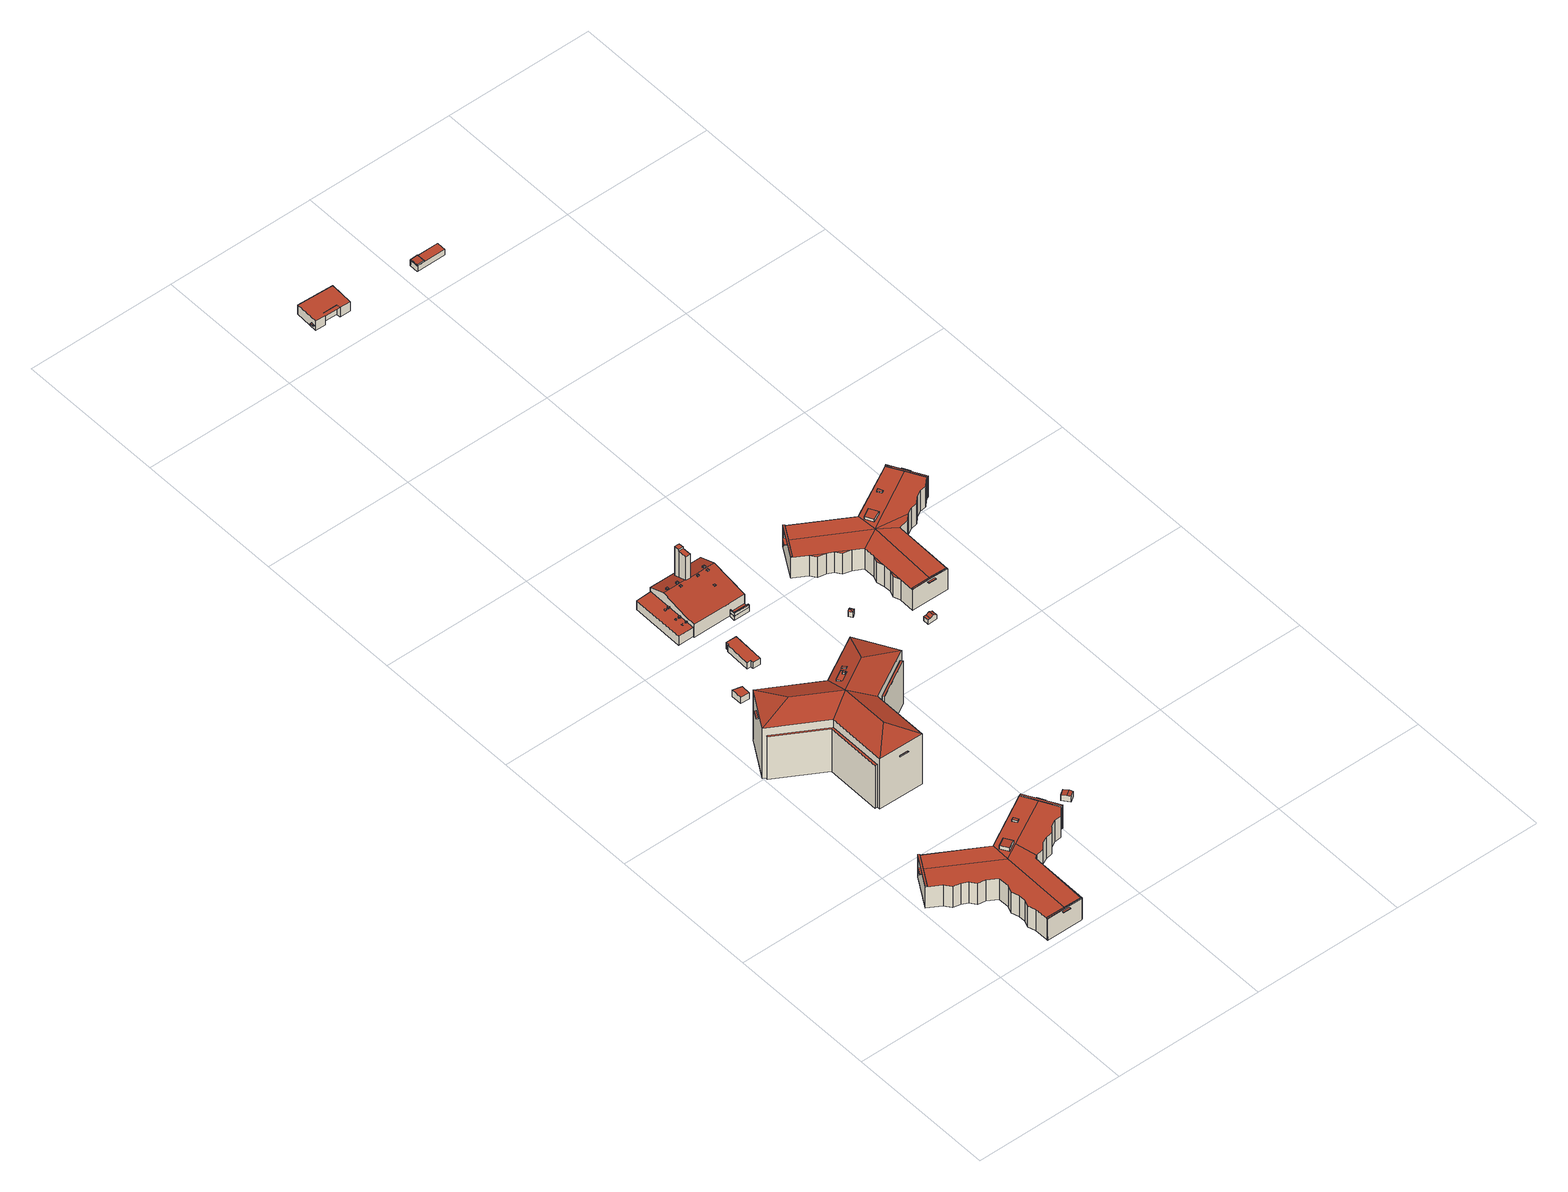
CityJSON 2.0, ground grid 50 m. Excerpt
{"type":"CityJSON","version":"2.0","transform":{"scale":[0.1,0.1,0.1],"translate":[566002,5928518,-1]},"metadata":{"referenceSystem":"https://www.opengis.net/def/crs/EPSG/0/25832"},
"CityObjects":{
"building1":{"type":"Building","attributes":{"Grundfläche 2D":"861.244196","Grundhöhe NN":"1.950"},"children":["building1-1","building1-2","building1-3","building1-4","building1-5","building1-6","building1-7","building1-8"],"geometry":[{"type":"Solid","lod":"3","boundaries":[[[[0,1,2,3,4,5,6]],[[7,8,9,10,11,12,4,3,2,13,14,15,16,17,18,19,20,21,22,23,24,25]],[[11,26,27,28,29,30,4,12]],[[31,28,27]],[[32,33,34,35,36,37,38,39,40,30,29,41,42,43,44,45,46]],[[47,48,49]],[[50,49,48,51]],[[5,52,0,6]],[[30,40,39,49,50,51,5,4]],[[13,2,1,53,54]],[[15,14,13,54,55]],[[16,15,55,56]],[[17,16,56,57]],[[18,17,57,58]],[[19,18,58,59]],[[20,19,59,60]],[[21,20,60,61]],[[22,21,61,62]],[[23,22,62,63]],[[24,23,63,64]],[[25,24,64,65]],[[7,25,65,66]],[[8,7,66,67]],[[9,8,67,68]],[[10,9,68,69]],[[26,11,10,69,70]],[[27,26,70,71]],[[31,27,71,72]],[[28,31,72,73]],[[29,28,73,74]],[[41,29,74,75]],[[42,41,75,76]],[[43,42,76,77]],[[44,43,77,78]],[[45,44,78,79]],[[46,45,79,80]],[[32,46,80,81]],[[33,32,81,82]],[[34,33,82,83]],[[35,34,83,84]],[[36,35,84,85]],[[86,47,49,39,38,37,36,85,87]],[[48,47,86,88]],[[51,48,88,89]],[[5,51,89,90]],[[52,5,90,91]],[[1,0,92,53]],[[0,52,91,92]],[[82,81,80,79,78,77,76,75,74,73,72,71,70,69,68,67,66,65,64,63,62,61,60,59,58,57,56,55,54,53,92,91,90,89,88,86,87,85,84,83]]]],"semantics":{"surfaces":[{"type":"RoofSurface"},{"type":"WallSurface"},{"type":"GroundSurface"}],"values":[[0,0,0,0,0,0,0,0,0,1,1,1,1,1,1,1,1,1,1,1,1,1,1,1,1,1,1,1,1,1,1,1,1,1,1,1,1,1,1,1,1,1,1,1,1,1,1,1,2]]}}]},
"building1-1":{"type":"BuildingInstallation","parents":["building1"],"geometry":[{"type":"MultiSurface","lod":"3","boundaries":[[[93,94,95,96,97]],[[26,27,98,93,97]],[[12,9,95,94,93,98]],[[96,95,9,10]],[[10,11,26,97,96]]],"semantics":{"surfaces":[{"type":"RoofSurface"},{"type":"WallSurface"}],"values":[0,1,1,1,1]}}]},
"building1-2":{"type":"BuildingInstallation","parents":["building1"],"geometry":[{"type":"MultiSurface","lod":"3","boundaries":[[[99,100,101,102,103]],[[1,2,13,101,100]],[[13,14,102,101]],[[6,103,102,14,3]],[[6,0,1,100,99,103]]],"semantics":{"surfaces":[{"type":"RoofSurface"},{"type":"WallSurface"}],"values":[0,1,1,1,1]}}]},
"building1-3":{"type":"BuildingInstallation","parents":["building1"],"geometry":[{"type":"MultiSurface","lod":"3","boundaries":[[[104,105,106,107]],[[108,109,107,106]],[[104,107,109,110]],[[110,111,105,104]],[[106,105,111,108]]],"semantics":{"surfaces":[{"type":"RoofSurface"},{"type":"WallSurface"}],"values":[0,1,1,1,1]}}]},
"building1-4":{"type":"BuildingInstallation","parents":["building1"],"geometry":[{"type":"MultiSurface","lod":"3","boundaries":[[[112,113,114,115,116,117,118,119]],[[47,48,50,120,115,114,113,112]],[[120,40,116,115]],[[35,117,116,40,34]],[[35,36,118,117]],[[118,36,37,38,39,49,47,112,119]]],"semantics":{"surfaces":[{"type":"RoofSurface"},{"type":"WallSurface"}],"values":[0,1,1,1,1,1]}}]},
"building1-5":{"type":"BuildingInstallation","parents":["building1"],"geometry":[{"type":"MultiSurface","lod":"3","boundaries":[[[121,122,123,124]],[[125,126,124,123]],[[121,124,126,127]],[[122,121,127,128]],[[128,125,123,122]]],"semantics":{"surfaces":[{"type":"RoofSurface"},{"type":"WallSurface"}],"values":[0,1,1,1,1]}}]},
"building1-6":{"type":"BuildingInstallation","parents":["building1"],"geometry":[{"type":"MultiSurface","lod":"3","boundaries":[[[129,130,131,132]],[[129,133,134,130]],[[131,130,134,135]],[[132,131,135,136]],[[129,132,136,133]],[[134,133,136,135]]],"semantics":{"surfaces":[{"type":"RoofSurface"},{"type":"WallSurface"},{"type":"OuterCeilingSurface"}],"values":[0,1,1,1,1,2]}}]},
"building1-7":{"type":"BuildingInstallation","parents":["building1"],"geometry":[{"type":"MultiSurface","lod":"3","boundaries":[[[137,138,139,140]],[[137,141,142,138]],[[139,138,142,143]],[[140,139,143,144]],[[137,140,144,141]],[[142,141,144,143]]],"semantics":{"surfaces":[{"type":"RoofSurface"},{"type":"WallSurface"},{"type":"OuterCeilingSurface"}],"values":[0,1,1,1,1,2]}}]},
"building1-8":{"type":"BuildingInstallation","parents":["building1"],"geometry":[{"type":"MultiSurface","lod":"3","boundaries":[[[145,146,147,148]],[[148,147,149,150]],[[145,148,150,151]],[[146,145,151,152]],[[147,146,152,149]],[[152,151,150,149]]],"semantics":{"surfaces":[{"type":"RoofSurface"},{"type":"WallSurface"},{"type":"OuterCeilingSurface"}],"values":[0,1,1,1,1,2]}}]},
"building2":{"type":"Building","attributes":{"Grundfläche 2D":"9.942497","Grundhöhe NN":"3.167"},"geometry":[{"type":"Solid","lod":"3","boundaries":[[[[153,154,155,156]],[[157,158,156,155]],[[158,159,153,156]],[[159,160,154,153]],[[160,157,155,154]],[[160,159,158,157]]]],"semantics":{"surfaces":[{"type":"RoofSurface"},{"type":"WallSurface"},{"type":"GroundSurface"}],"values":[[0,1,1,1,1,2]]}}]},
"building3":{"type":"Building","attributes":{"Grundfläche 2D":"1018.860529","Grundhöhe NN":"-0.001"},"children":["building3-1","building3-2","building3-3","building3-4","building3-5","building3-6","building3-7"],"geometry":[{"type":"Solid","lod":"3","boundaries":[[[[161,162,163]],[[164,163,162,165]],[[161,166,165,162]],[[166,167,168,165]],[[169,168,167]],[[170,171,165,168,169]],[[171,172,173,165]],[[174,173,172]],[[164,165,173,174]],[[175,176,177,178]],[[179,180,181,182,183,184]],[[185,186,187,188]],[[161,163,189,190]],[[184,166,161,190,191,192]],[[167,166,184,192,193,194]],[[169,167,194,195]],[[196,171,170,169,195,197,198]],[[199,172,171,196,200,201]],[[174,172,199,202]],[[203,189,163,164,204,205]],[[164,174,202,203,205,204]],[[197,206,178,177]],[[206,207,175,178]],[[207,198,176,175]],[[198,197,177,176]],[[180,179,191,208]],[[181,180,208,209]],[[182,181,209,210]],[[183,182,210,193]],[[183,193,192,184]],[[179,184,192,191]],[[200,211,188,187]],[[211,212,185,188]],[[212,201,186,185]],[[201,200,187,186]],[[196,198,207,206,197,195,194,193,210,209,208,191,190,189,203,202,199,201,212,211,200]]]],"semantics":{"surfaces":[{"type":"RoofSurface"},{"type":"WallSurface"},{"type":"GroundSurface"}],"values":[[0,0,0,0,0,0,0,0,0,0,0,0,1,1,1,1,1,1,1,1,1,1,1,1,1,1,1,1,1,1,1,1,1,1,1,2]]}}]},
"building3-1":{"type":"BuildingInstallation","parents":["building3"],"geometry":[{"type":"MultiSurface","lod":"3","boundaries":[[[213,214,215,216,217,218],[219,220,221,222]],[[214,213,223]],[[224,218,217]],[[224,223,213,218]]],"semantics":{"surfaces":[{"type":"RoofSurface"},{"type":"WallSurface"}],"values":[0,1,1,1]}}]},
"building3-2":{"type":"BuildingInstallation","parents":["building3"],"geometry":[{"type":"MultiSurface","lod":"3","boundaries":[[[225,226,227,228]],[[227,226,222,221]],[[228,227,221,220]],[[225,228,220,219]],[[226,225,219,222]]],"semantics":{"surfaces":[{"type":"RoofSurface"},{"type":"WallSurface"}],"values":[0,1,1,1,1]}}]},
"building3-3":{"type":"BuildingInstallation","parents":["building3"],"geometry":[{"type":"MultiSurface","lod":"3","boundaries":[[[229,230,231,232]],[[233,234,230,229]],[[234,235,231,230]],[[236,232,231,235]],[[229,232,236,233]]],"semantics":{"surfaces":[{"type":"RoofSurface"},{"type":"WallSurface"}],"values":[0,1,1,1,1]}}]},
"building3-4":{"type":"BuildingInstallation","parents":["building3"],"geometry":[{"type":"MultiSurface","lod":"3","boundaries":[[[237,238,239,240]],[[237,240,241,242]],[[238,237,242,243]],[[240,239,244,241]],[[243,242,241,244]]],"semantics":{"surfaces":[{"type":"RoofSurface"},{"type":"WallSurface"},{"type":"OuterCeilingSurface"}],"values":[0,1,1,1,2]}}]},
"building3-5":{"type":"BuildingInstallation","parents":["building3"],"geometry":[{"type":"MultiSurface","lod":"3","boundaries":[[[245,246,247,248]],[[246,245,249,250]],[[248,247,251,252]],[[245,248,252,249]],[[250,249,252,251]]],"semantics":{"surfaces":[{"type":"RoofSurface"},{"type":"WallSurface"},{"type":"OuterCeilingSurface"}],"values":[0,1,1,1,2]}}]},
"building3-6":{"type":"BuildingInstallation","parents":["building3"],"geometry":[{"type":"MultiSurface","lod":"3","boundaries":[[[253,254,255,256]],[[254,253,257,258]],[[255,254,258,259]],[[253,256,260,257]],[[258,257,260,259]]],"semantics":{"surfaces":[{"type":"RoofSurface"},{"type":"WallSurface"},{"type":"OuterCeilingSurface"}],"values":[0,1,1,1,2]}}]},
"building3-7":{"type":"BuildingInstallation","parents":["building3"],"geometry":[{"type":"MultiSurface","lod":"3","boundaries":[[[261,262,263,204]],[[263,262,264,265]],[[262,261,266,264]],[[264,266,205,265]]],"semantics":{"surfaces":[{"type":"RoofSurface"},{"type":"WallSurface"},{"type":"OuterCeilingSurface"}],"values":[0,1,1,2]}}]},
"building4":{"type":"Building","attributes":{"Grundfläche 2D":"39.212563","Grundhöhe NN":"2.683"},"geometry":[{"type":"Solid","lod":"3","boundaries":[[[[267,268,269,270,271,272,273,274]],[[275,276,271,270]],[[276,277,272,271]],[[277,278,273,272]],[[278,279,274,273]],[[279,280,267,274]],[[280,281,268,267]],[[281,282,269,268]],[[282,275,270,269]],[[277,276,275,282,281,280,279,278]]]],"semantics":{"surfaces":[{"type":"RoofSurface"},{"type":"WallSurface"},{"type":"GroundSurface"}],"values":[[0,1,1,1,1,1,1,1,1,2]]}}]},
"building5":{"type":"Building","attributes":{"Grundfläche 2D":"6.241242","Grundhöhe NN":"2.807"},"geometry":[{"type":"Solid","lod":"3","boundaries":[[[[283,284,285,286]],[[287,283,286,288]],[[288,286,285,289,290]],[[287,288,290,291]],[[284,283,287,291,292]],[[285,284,292,289]],[[290,289,292,291]]]],"semantics":{"surfaces":[{"type":"RoofSurface"},{"type":"WallSurface"},{"type":"GroundSurface"}],"values":[[0,0,1,1,1,1,2]]}}]},
"building6":{"type":"Building","attributes":{"Grundfläche 2D":"439.482406","Grundhöhe NN":"1.899"},"children":["building6-1","building6-2","building6-3","building6-4","building6-5","building6-6","building6-7","building6-8","building6-9","building6-10","building6-11","building6-12","building6-13","building6-14","building6-15","building6-16"],"geometry":[{"type":"Solid","lod":"3","boundaries":[[[[293,294,295,296,297,298]],[[299,300,301,302,303,304]],[[305,306,307,308,309,299,304,303,302,310,311]],[[312,313,314,315,316,317]],[[294,293,318,319]],[[295,294,319,320]],[[296,295,320,321]],[[300,299,309,322,323]],[[301,300,323,324]],[[298,297,296,321,325,305,311,310,302,301,324,318,293]],[[317,326,322,309,308,307,306,305,325,327,313,312]],[[314,313,327,328]],[[315,314,328,329]],[[317,316,315,329,330,326]],[[329,328,327,325,321,320,319,318,324,323,322,326,330]]]],"semantics":{"surfaces":[{"type":"RoofSurface"},{"type":"WallSurface"},{"type":"GroundSurface"}],"values":[[0,0,0,0,1,1,1,1,1,1,1,1,1,1,2]]}}]},
"building6-1":{"type":"BuildingInstallation","parents":["building6"],"geometry":[{"type":"MultiSurface","lod":"3","boundaries":[[[331,332,333,334,335,336,337,338,339,340,341,342,343,344]],[[337,336,335,336]]],"semantics":{"surfaces":[{"type":"RoofSurface"},{"type":"WallSurface"}],"values":[0,1]}}]},
"building6-2":{"type":"BuildingInstallation","parents":["building6"],"geometry":[{"type":"MultiSurface","lod":"3","boundaries":[[[345,346,347,348,349,350,351,352,353,354,355,356]],[[357,358,356,355]],[[358,359,345,356]],[[360,361,354,353]],[[361,357,355,354]],[[359,362,346,345]],[[362,363,347,346]],[[348,347,363,364]],[[364,365,349,348]],[[365,366,350,349]],[[366,367,351,350]],[[367,297,352,351]],[[297,360,353,352]]],"semantics":{"surfaces":[{"type":"RoofSurface"},{"type":"WallSurface"}],"values":[0,1,1,1,1,1,1,1,1,1,1,1,1]}}]},
"building6-3":{"type":"BuildingInstallation","parents":["building6"],"geometry":[{"type":"MultiSurface","lod":"3","boundaries":[[[368,369,370,371,372,373,374,375,376,377,378,379]],[[371,370,380,381]],[[369,368,382,383]],[[370,369,383,380]],[[372,371,381,384]],[[373,372,384,385]],[[374,373,385,386]],[[375,374,386,387]],[[376,375,387,388]],[[377,376,388,389]],[[378,377,389,390]],[[379,378,390,391]],[[368,379,391,382]]],"semantics":{"surfaces":[{"type":"RoofSurface"},{"type":"WallSurface"}],"values":[0,1,1,1,1,1,1,1,1,1,1,1,1]}}]},
"building6-4":{"type":"BuildingInstallation","parents":["building6"],"geometry":[{"type":"MultiSurface","lod":"3","boundaries":[[[392,393,394,395,396,397,398,399,400,401,402,403,404]]],"semantics":{"surfaces":[{"type":"RoofSurface"}],"values":[0]}}]},
"building6-5":{"type":"BuildingInstallation","parents":["building6"],"geometry":[{"type":"MultiSurface","lod":"3","boundaries":[[[405,406,407,408,409,410,411,412,413,414,415,416,417]],[[418,419,409,408]],[[419,420,410,409]],[[420,421,411,410]],[[407,406,422,423]],[[424,422,406,405]],[[423,418,408,407]],[[421,425,412,411]],[[425,426,427,414,413,412]],[[427,428,415,414]],[[428,429,416,415]],[[429,430,417,416]],[[430,424,405,417]]],"semantics":{"surfaces":[{"type":"RoofSurface"},{"type":"WallSurface"}],"values":[0,1,1,1,1,1,1,1,1,1,1,1,1]}}]},
"building6-6":{"type":"BuildingInstallation","parents":["building6"],"geometry":[{"type":"MultiSurface","lod":"3","boundaries":[[[431,432,433,434,435,436,437,438,439,440,441,442]],[[443,444,442,441]],[[444,445,431,442]],[[445,446,432,431]],[[447,448,439,438]],[[448,449,440,439]],[[449,443,441,440]],[[450,451,434,433]],[[446,450,433,432]],[[451,452,435,434]],[[452,453,436,435]],[[453,454,437,436]],[[454,447,438,437]]],"semantics":{"surfaces":[{"type":"RoofSurface"},{"type":"WallSurface"}],"values":[0,1,1,1,1,1,1,1,1,1,1,1,1]}}]},
"building6-7":{"type":"BuildingInstallation","parents":["building6"],"geometry":[{"type":"MultiSurface","lod":"3","boundaries":[[[455,456,457,458]],[[459,460,457,456]],[[458,457,460,461]],[[461,462,455,458]],[[455,462,459,456]]],"semantics":{"surfaces":[{"type":"RoofSurface"},{"type":"WallSurface"}],"values":[0,1,1,1,1]}}]},
"building6-8":{"type":"BuildingInstallation","parents":["building6"],"geometry":[{"type":"MultiSurface","lod":"3","boundaries":[[[463,464,465,466]],[[466,465,467,468,469]],[[463,466,469,470]],[[463,470,471,472,464]],[[464,472,467,465]]],"semantics":{"surfaces":[{"type":"RoofSurface"},{"type":"WallSurface"}],"values":[0,1,1,1,1]}}]},
"building6-9":{"type":"BuildingInstallation","parents":["building6"],"geometry":[{"type":"MultiSurface","lod":"3","boundaries":[[[473,474,475,470,469,476]],[[474,473,477,478]],[[478,304,471,470,475,474]],[[473,476,469,468,303,477]]],"semantics":{"surfaces":[{"type":"RoofSurface"},{"type":"WallSurface"}],"values":[0,1,1,1]}}]},
"building6-10":{"type":"BuildingInstallation","parents":["building6"],"geometry":[{"type":"MultiSurface","lod":"3","boundaries":[[[479,480,481,482]],[[482,481,483,484]],[[479,482,484,485]],[[480,479,485,486]],[[481,480,486,483]]],"semantics":{"surfaces":[{"type":"RoofSurface"},{"type":"WallSurface"}],"values":[0,1,1,1,1]}}]},
"building6-11":{"type":"BuildingInstallation","parents":["building6"],"geometry":[{"type":"MultiSurface","lod":"3","boundaries":[[[487,488,489,490]],[[491,492,490,489]],[[487,490,492,493]],[[493,494,488,487]],[[489,488,494,491]]],"semantics":{"surfaces":[{"type":"RoofSurface"},{"type":"WallSurface"}],"values":[0,1,1,1,1]}}]},
"building6-12":{"type":"BuildingInstallation","parents":["building6"],"geometry":[{"type":"MultiSurface","lod":"3","boundaries":[[[495,496,497,498]],[[498,497,499,500]],[[500,501,495,498]],[[501,502,496,495]],[[497,496,502,499]]],"semantics":{"surfaces":[{"type":"RoofSurface"},{"type":"WallSurface"}],"values":[0,1,1,1,1]}}]},
"building6-13":{"type":"BuildingInstallation","parents":["building6"],"geometry":[{"type":"MultiSurface","lod":"3","boundaries":[[[503,504,505,506]],[[506,505,507,508]],[[503,506,508,509]],[[504,503,509,510]],[[505,504,510,507]]],"semantics":{"surfaces":[{"type":"RoofSurface"},{"type":"WallSurface"}],"values":[0,1,1,1,1]}}]},
"building6-14":{"type":"BuildingInstallation","parents":["building6"],"geometry":[{"type":"MultiSurface","lod":"3","boundaries":[[[511,512,513,514]],[[513,515,516,514]],[[516,517,511,514]],[[512,511,517,518]],[[518,515,513,512]]],"semantics":{"surfaces":[{"type":"RoofSurface"},{"type":"WallSurface"}],"values":[0,1,1,1,1]}}]},
"building6-15":{"type":"BuildingInstallation","parents":["building6"],"geometry":[{"type":"MultiSurface","lod":"3","boundaries":[[[519,520,521,522]],[[522,521,523,524]],[[524,525,519,522]],[[520,519,525,526]],[[526,523,521,520]]],"semantics":{"surfaces":[{"type":"RoofSurface"},{"type":"WallSurface"}],"values":[0,1,1,1,1]}}]},
"building6-16":{"type":"BuildingInstallation","parents":["building6"],"geometry":[{"type":"MultiSurface","lod":"3","boundaries":[[[527,528,529,530,531,532]],[[530,529,315,316]],[[531,530,316,533]],[[532,531,533,312]],[[527,532,312,313]],[[528,527,313,314]],[[529,528,314,315]]],"semantics":{"surfaces":[{"type":"RoofSurface"},{"type":"WallSurface"}],"values":[0,1,1,1,1,1,1]}}]},
"building7":{"type":"Building","attributes":{"Grundfläche 2D":"1.876339","Grundhöhe NN":"3.533"},"geometry":[{"type":"Solid","lod":"3","boundaries":[[[[534,535,536,537]],[[535,538,539,536]],[[540,536,539,538]],[[541,537,536,540]],[[535,534,542,543]],[[540,538,535,543,544]],[[541,540,544,545]],[[542,534,537,541,545]],[[544,543,542,545]]]],"semantics":{"surfaces":[{"type":"RoofSurface"},{"type":"WallSurface"},{"type":"GroundSurface"}],"values":[[0,0,0,0,1,1,1,1,2]]}}]},
"building8":{"type":"Building","attributes":{"Grundfläche 2D":"5.705518","Grundhöhe NN":"2.470"},"geometry":[{"type":"Solid","lod":"3","boundaries":[[[[546,547,548,549]],[[550,547,546,551]],[[552,550,551,553]],[[549,548,554,555]],[[553,551,546,549,555,556]],[[552,553,556,557]],[[548,547,550,552,557,554]],[[556,555,554,557]]]],"semantics":{"surfaces":[{"type":"RoofSurface"},{"type":"WallSurface"},{"type":"GroundSurface"}],"values":[[0,0,0,1,1,1,1,2]]}}]},
"building9":{"type":"Building","attributes":{"Grundfläche 2D":"89.325652","Grundhöhe NN":"1.407"},"children":["building9-1"],"geometry":[{"type":"Solid","lod":"3","boundaries":[[[[558,559,560,561,562,563]],[[559,558,564,565]],[[566,559,565,567]],[[568,566,567,569]],[[560,568,569,570]],[[561,560,570,571]],[[562,561,571,572]],[[563,562,572,573]],[[558,563,573,564]],[[564,573,572,571,570,569,567,565]],[[560,559,566,568]]]],"semantics":{"surfaces":[{"type":"RoofSurface"},{"type":"WallSurface"},{"type":"GroundSurface"}],"values":[[0,1,1,1,1,1,1,1,1,2,0]]}}]},
"building9-1":{"type":"BuildingInstallation","parents":["building9"],"geometry":[{"type":"MultiSurface","lod":"3","boundaries":[[[574,575,576,577]],[[578,579,574,577]],[[580,578,577,576]],[[579,581,575,574]],[[581,580,576,575]],[[581,579,578,580]]],"semantics":{"surfaces":[{"type":"RoofSurface"},{"type":"WallSurface"},{"type":"OuterCeilingSurface"}],"values":[0,1,1,1,1,2]}}]},
"building10":{"type":"Building","attributes":{"Grundfläche 2D":"854.832747","Grundhöhe NN":"2.326"},"children":["building10-1","building10-2","building10-3","building10-4","building10-5","building10-6","building10-7"],"geometry":[{"type":"Solid","lod":"3","boundaries":[[[[582,583,584,585]],[[586,587,588]],[[587,589,590,591,592,588]],[[593,594,591,590,589,595,596,597,598,599]],[[600,598,597]],[[601,593,599]],[[594,602,603,604,605,606,607,608,609,591]],[[610,603,602]],[[611,605,604]],[[591,609,608,612,613,614,615]],[[615,616,617,591]],[[591,617,618,619,620,621,622,623,624,625,626,627]],[[628,629,624]],[[629,625,624]],[[630,629,628]],[[591,627,626,631,632,592],[633,634,635,636]],[[585,584,635,634]],[[582,585,634,633]],[[583,582,633,636]],[[584,583,636,635]],[[586,588,592,637,638,639]],[[595,589,587,586,639,640]],[[641,597,596,595,640,642]],[[600,597,641,643]],[[598,600,643,644]],[[599,598,644,645]],[[601,599,645,646]],[[593,601,646,647]],[[594,593,647,648]],[[602,594,648,649]],[[610,602,649,650]],[[603,610,650,651]],[[604,603,651,652]],[[611,604,652,653]],[[605,611,653,654]],[[606,605,654,655]],[[656,657,613,612,608,607,606,655,658]],[[614,613,657,659]],[[615,614,659,660]],[[616,615,660,661]],[[617,616,661,662]],[[618,617,662,663]],[[619,618,663,664]],[[620,619,664,665]],[[621,620,665,666]],[[622,621,666,667]],[[623,622,667,668]],[[624,623,668,669]],[[628,624,669,670]],[[630,628,670,671]],[[631,626,625,629,630,671,672]],[[637,592,632,631,672,673]],[[666,665,664,663,662,661,660,659,657,656,658,655,654,653,652,651,650,649,648,647,646,645,644,643,641,642,640,639,638,637,673,672,671,670,669,668,667]]]],"semantics":{"surfaces":[{"type":"RoofSurface"},{"type":"WallSurface"},{"type":"GroundSurface"}],"values":[[0,0,0,0,0,0,0,0,0,0,0,0,0,0,0,0,1,1,1,1,1,1,1,1,1,1,1,1,1,1,1,1,1,1,1,1,1,1,1,1,1,1,1,1,1,1,1,1,1,1,1,1,2]]}}]},
"building10-1":{"type":"BuildingInstallation","parents":["building10"],"geometry":[{"type":"MultiSurface","lod":"3","boundaries":[[[674,675,676,677]],[[631,632,674,677]],[[675,674,632,627]],[[627,678,675]],[[628,675,678,679,624]],[[628,630,676,675]],[[676,630,629,625,626,631,677]]],"semantics":{"surfaces":[{"type":"RoofSurface"},{"type":"WallSurface"}],"values":[0,1,1,1,1,1,1]}}]},
"building10-2":{"type":"BuildingInstallation","parents":["building10"],"geometry":[{"type":"MultiSurface","lod":"3","boundaries":[[[680,681,682,683,684,685]],[[607,608,612,683,682]],[[612,686,684,683]],[[609,687,688,681,680,685,684,686]],[[688,607,682,681]]],"semantics":{"surfaces":[{"type":"RoofSurface"},{"type":"WallSurface"}],"values":[0,1,1,1,1]}}]},
"building10-3":{"type":"BuildingInstallation","parents":["building10"],"geometry":[{"type":"MultiSurface","lod":"3","boundaries":[[[689,690,691,692]],[[693,694,692,691]],[[689,692,694,695]],[[695,696,690,689]],[[691,690,696,693]]],"semantics":{"surfaces":[{"type":"RoofSurface"},{"type":"WallSurface"}],"values":[0,1,1,1,1]}}]},
"building10-4":{"type":"BuildingInstallation","parents":["building10"],"geometry":[{"type":"MultiSurface","lod":"3","boundaries":[[[697,698,699,700,701,702]],[[586,587,589,595,700,699]],[[701,700,595,596]],[[702,701,596,590]],[[702,590,703,704,588,698,697]],[[699,698,588,586]]],"semantics":{"surfaces":[{"type":"RoofSurface"},{"type":"WallSurface"}],"values":[0,1,1,1,1,1]}}]},
"building10-5":{"type":"BuildingInstallation","parents":["building10"],"geometry":[{"type":"MultiSurface","lod":"3","boundaries":[[[705,706,707,708]],[[705,708,709,710]],[[706,705,710,711]],[[707,706,711,712]],[[708,707,712,709]],[[711,710,709,712]]],"semantics":{"surfaces":[{"type":"RoofSurface"},{"type":"WallSurface"},{"type":"OuterCeilingSurface"}],"values":[0,1,1,1,1,2]}}]},
"building10-6":{"type":"BuildingInstallation","parents":["building10"],"geometry":[{"type":"MultiSurface","lod":"3","boundaries":[[[713,714,715,716]],[[713,717,718,714]],[[715,714,718,719]],[[716,715,719,720]],[[713,716,720,717]],[[718,717,720,719]]],"semantics":{"surfaces":[{"type":"RoofSurface"},{"type":"WallSurface"},{"type":"OuterCeilingSurface"}],"values":[0,1,1,1,1,2]}}]},
"building10-7":{"type":"BuildingInstallation","parents":["building10"],"geometry":[{"type":"MultiSurface","lod":"3","boundaries":[[[721,722,723,724]],[[721,725,726,722]],[[723,722,726,727]],[[724,723,727,728]],[[721,724,728,725]],[[726,725,728,727]]],"semantics":{"surfaces":[{"type":"RoofSurface"},{"type":"WallSurface"},{"type":"OuterCeilingSurface"}],"values":[0,1,1,1,1,2]}}]},
"building11":{"type":"Building","attributes":{"Grundfläche 2D":"29.901914","Grundhöhe NN":"1.341"},"children":["building11-1"],"geometry":[{"type":"Solid","lod":"3","boundaries":[[[[729,730,731,732,733,734]],[[734,733,735,736]],[[729,734,736,737]],[[738,739,732,731,730,729,737,740]],[[733,732,739,735]],[[738,740,737,736,735,739]]]],"semantics":{"surfaces":[{"type":"RoofSurface"},{"type":"WallSurface"},{"type":"GroundSurface"}],"values":[[0,1,1,1,1,2]]}}]},
"building11-1":{"type":"BuildingInstallation","parents":["building11"],"geometry":[{"type":"MultiSurface","lod":"3","boundaries":[[[741,742,743,744]],[[730,731,744,743]],[[731,745,741,744]],[[742,741,745,746]],[[743,742,746,730]]],"semantics":{"surfaces":[{"type":"RoofSurface"},{"type":"WallSurface"}],"values":[0,1,1,1,1]}}]}
},
"vertices":[
[70,425,112],[67,427,112],[39,380,113],[43,378,113],[245,257,113],[248,322,112],[71,424,112],[170,85,112],[178,61,112],[178,14,112],[178,10,112],[242,9,113],[242,13,113],[4,321,112],[8,319,112],[47,296,112],[63,275,112],[87,270,112],[107,259,112],[123,239,112],[148,235,112],[180,216,112],[180,179,112],[171,155,112],[179,131,112],[179,107,112],[300,9,112],[300,11,112],[305,210,112],[315,216,112],[299,286,113],[303,11,112],[462,289,112],[479,309,112],[487,313,112],[488,311,112],[492,314,112],[492,315,112],[466,361,113],[459,373,113],[454,371,113],[341,221,112],[358,241,112],[379,251,112],[402,255,112],[418,274,112],[439,286,112],[432,422,112],[429,421,112],[454,383,113],[428,420,112],[427,422,112],[71,427,112],[67,427,30],[4,321,30],[47,296,30],[63,275,30],[87,270,30],[107,259,30],[123,239,30],[148,235,30],[180,216,30],[180,179,30],[171,155,30],[179,131,30],[179,107,30],[170,85,30],[178,61,30],[178,14,30],[178,10,30],[300,9,30],[300,11,30],[303,11,30],[305,210,30],[315,216,30],[341,221,30],[358,241,30],[379,251,30],[402,255,30],[418,274,30],[439,286,30],[462,289,30],[479,309,30],[487,313,30],[488,311,30],[492,314,30],[432,422,30],[492,315,30],[429,421,30],[427,422,30],[248,322,30],[71,427,30],[70,425,30],
[300,12,116],[242,13,116],[178,14,116],[178,10,116],[300,9,116],[300,12,112],
[70,425,116],[67,427,116],[4,321,116],[8,319,116],[71,424,116],
[296,292,124],[281,318,124],[253,301,126],[268,276,126],[253,301,112],[268,276,113],[296,292,113],[281,318,112],
[432,422,116],[429,421,116],[428,420,116],[427,420,116],[454,371,116],[488,311,116],[492,314,116],[492,315,116],[427,420,112],
[364,350,119],[356,364,119],[348,360,119],[356,346,119],[348,360,112],[356,346,113],[364,350,113],[356,364,112],
[255,9,111],[230,10,111],[230,2,111],[255,2,111],[255,9,109],[230,10,109],[230,2,109],[255,2,109],
[30,366,111],[43,387,111],[37,391,111],[24,369,111],[30,366,109],[43,387,109],[37,391,109],[24,369,109],
[472,364,111],[460,387,111],[454,383,111],[466,361,111],[454,383,109],[466,361,109],[472,364,109],[460,387,109],
[151,1236,66],[152,1267,66],[122,1275,66],[122,1238,65],[122,1275,42],[122,1238,42],[151,1236,42],[152,1267,42],
[1,1005,205],[119,1035,227],[78,1134,205],[256,1029,205],[255,954,227],[170,905,205],[169,707,205],[254,792,227],[319,705,205],[320,877,205],[320,893,205],[485,986,205],[370,1019,227],[411,1117,205],[330,877,177],[320,877,177],[319,717,177],[329,717,177],[12,999,175],[9,993,175],[163,902,175],[161,718,175],[169,718,175],[170,905,175],[479,973,177],[475,980,177],[349,909,177],[353,903,177],[78,1134,10],[1,1005,10],[12,999,10],[170,905,10],[169,718,10],[169,707,10],[319,705,10],[320,893,10],[319,717,10],[320,877,10],[485,986,10],[349,909,10],[475,980,10],[411,1117,10],[256,1029,10],[256,1029,79],[256,1029,77],[329,717,10],[330,877,10],[9,993,10],[163,902,10],[161,718,10],[353,903,10],[479,973,10],
[267,1006,220],[277,990,220],[298,1002,220],[299,1002,220],[309,1008,220],[299,1025,220],[303,1009,220],[296,1005,220],[293,1011,220],[300,1015,220],[267,1006,214],[299,1025,214],
[303,1009,226],[300,1015,226],[293,1011,226],[296,1005,226],
[322,1025,220],[315,1038,216],[309,1034,216],[316,1021,220],[322,1025,217],[315,1038,213],[309,1034,213],[316,1021,217],
[442,1074,175],[437,1071,175],[451,1046,175],[456,1049,175],[456,1049,173],[442,1074,173],[437,1071,173],[451,1046,173],
[31,1067,175],[36,1064,175],[51,1090,175],[46,1093,175],[31,1067,173],[36,1064,173],[51,1090,173],[46,1093,173],
[238,701,175],[266,700,175],[266,706,175],[238,706,175],[238,701,173],[266,700,173],[266,706,173],[238,706,173],
[260,1032,79],[230,1050,79],[227,1046,79],[230,1050,77],[227,1046,77],[260,1032,77],
[225,1332,61],[238,1332,61],[238,1322,61],[263,1321,61],[267,1428,61],[232,1429,61],[231,1418,61],[228,1418,61],[263,1321,37],[267,1428,37],[232,1429,37],[231,1418,37],[228,1418,37],[225,1332,37],[238,1332,37],[238,1322,37],
[561,376,61],[568,368,58],[585,380,58],[579,389,61],[550,391,58],[567,404,58],[585,380,38],[567,404,38],[550,391,38],[568,368,38],
[199,1708,65],[148,1708,63],[146,1529,63],[198,1529,65],[198,1555,65],[198,1653,65],[379,1652,102],[379,1710,79],[199,1711,79],[198,1653,102],[276,1653,102],[292,1652,102],[198,1524,79],[325,1524,79],[327,1524,79],[377,1523,79],[378,1523,79],[198,1555,84],[198,1529,79],[327,1524,44],[325,1524,44],[324,1504,44],[377,1503,44],[377,1506,44],[377,1523,44],[199,1708,29],[148,1708,29],[146,1529,29],[198,1529,29],[378,1523,29],[379,1710,29],[199,1711,29],[198,1524,29],[377,1523,29],[325,1524,29],[324,1504,29],[377,1503,29],[377,1506,29],
[186,1556,65],[185,1558,65],[184,1558,65],[182,1558,65],[181,1558,65],[181,1557,65],[180,1556,65],[180,1555,65],[181,1553,65],[182,1553,65],[182,1552,65],[184,1552,65],[185,1553,65],[186,1554,65],
[193,1557,69],[193,1555,69],[193,1554,69],[194,1553,69],[195,1553,69],[197,1553,69],[197,1554,69],[198,1555,69],[197,1556,69],[196,1557,69],[195,1558,69],[194,1557,69],[195,1558,65],[194,1557,65],[193,1557,65],[197,1556,65],[196,1557,65],[193,1555,65],[193,1554,65],[194,1553,65],[195,1553,65],[197,1553,65],[197,1554,65],
[187,1630,66],[185,1631,66],[184,1632,66],[182,1631,66],[181,1630,66],[181,1628,66],[181,1627,66],[182,1626,66],[184,1626,66],[186,1626,66],[187,1627,66],[187,1629,66],[184,1632,65],[182,1631,65],[187,1630,65],[185,1631,65],[181,1630,65],[181,1628,65],[181,1627,65],[182,1626,65],[184,1626,65],[186,1626,65],[187,1627,65],[187,1629,65],
[185,1584,65],[184,1585,65],[182,1585,65],[181,1585,65],[180,1584,65],[180,1583,65],[180,1582,65],[180,1580,65],[181,1579,65],[183,1579,65],[185,1580,65],[186,1581,65],[186,1582,65],
[193,1579,69],[194,1578,69],[196,1579,69],[197,1580,69],[197,1582,69],[197,1583,69],[195,1584,69],[194,1585,69],[194,1584,69],[192,1584,69],[191,1583,69],[191,1581,69],[191,1580,69],[197,1580,65],[197,1582,65],[197,1583,65],[195,1584,65],[194,1578,65],[196,1579,65],[193,1579,65],[194,1585,65],[194,1584,65],[192,1584,65],[191,1583,65],[191,1581,65],[191,1580,65],
[197,1630,69],[196,1631,69],[195,1632,69],[193,1632,69],[192,1631,69],[192,1629,69],[192,1628,69],[193,1626,69],[194,1626,69],[196,1626,69],[197,1627,69],[198,1628,69],[197,1627,65],[198,1628,65],[197,1630,65],[196,1631,65],[193,1626,65],[194,1626,65],[196,1626,65],[195,1632,65],[193,1632,65],[192,1631,65],[192,1629,65],[192,1628,65],
[215,1658,103],[220,1658,103],[221,1664,103],[215,1664,103],[220,1658,100],[221,1664,97],[215,1664,97],[215,1658,100],
[292,1681,198],[292,1698,198],[277,1698,198],[277,1681,198],[277,1698,84],[277,1681,90],[277,1681,193],[292,1681,193],[292,1681,90],[292,1698,84],
[276,1652,193],[292,1651,193],[292,1652,193],[276,1653,193],[276,1652,101],[292,1651,101],
[328,1596,94],[328,1590,94],[333,1590,94],[333,1596,94],[333,1590,91],[333,1596,92],[328,1596,92],[328,1590,91],
[351,1640,103],[351,1646,103],[345,1645,103],[346,1640,103],[345,1645,100],[346,1640,99],[351,1640,99],[351,1646,100],
[255,1641,103],[255,1647,103],[249,1647,103],[249,1641,103],[249,1647,101],[249,1641,100],[255,1641,100],[255,1647,101],
[250,1664,103],[250,1658,103],[256,1658,103],[256,1664,103],[256,1658,100],[256,1664,97],[250,1664,97],[250,1658,100],
[352,1663,103],[346,1663,103],[346,1657,104],[352,1657,104],[346,1657,100],[352,1657,100],[352,1663,97],[346,1663,97],
[316,1646,104],[311,1646,104],[311,1641,104],[316,1641,104],[311,1641,100],[316,1641,100],[316,1646,101],[311,1646,101],
[325,1524,55],[324,1504,55],[377,1503,55],[377,1506,55],[326,1507,55],[327,1524,55],[326,1507,44],
[561,1300,65],[569,1289,65],[567,1302,69],[566,1304,69],[575,1293,69],[574,1293,69],[580,1297,65],[572,1308,65],[561,1300,45],[569,1289,45],[580,1297,45],[572,1308,45],
[734,1162,58],[734,1143,58],[745,1143,52],[745,1162,52],[723,1143,52],[723,1162,52],[714,1143,52],[714,1162,52],[745,1143,35],[745,1162,35],[714,1162,35],[714,1143,35],
[179,3098,60],[212,3096,60],[263,3094,60],[299,3093,60],[303,3172,59],[182,3177,59],[179,3098,24],[212,3096,24],[213,3108,60],[213,3108,24],[263,3107,60],[263,3107,24],[263,3094,24],[299,3093,24],[303,3172,24],[182,3177,24],
[174,3103,40],[179,3102,40],[180,3116,40],[174,3116,40],[174,3116,38],[174,3103,38],[180,3116,38],[179,3102,38],
[837,1495,123],[822,1522,123],[793,1506,123],[807,1479,123],[607,1630,113],[584,1591,114],[611,1628,113],[578,1581,114],[582,1579,114],[791,1457,114],[787,1524,113],[690,1437,113],[721,1419,113],[544,1524,113],[548,1521,113],[589,1497,113],[629,1473,113],[649,1462,113],[603,1478,113],[663,1443,113],[721,1381,113],[719,1334,113],[720,1310,113],[719,1264,113],[718,1213,113],[719,1213,113],[781,1213,114],[781,1217,114],[712,1358,113],[711,1287,113],[840,1212,113],[842,1212,113],[846,1414,113],[848,1418,113],[881,1425,113],[898,1443,113],[918,1454,113],[942,1459,113],[959,1477,113],[980,1489,113],[1003,1492,113],[1019,1510,113],[1028,1516,113],[1007,1564,114],[1000,1575,114],[996,1573,114],[1029,1515,113],[1032,1519,113],[1033,1517,113],[972,1626,113],[968,1623,113],[837,1495,114],[807,1479,114],[793,1506,113],[822,1522,113],[787,1524,33],[611,1628,33],[607,1630,33],[544,1524,33],[589,1497,33],[548,1521,33],[603,1478,33],[629,1473,33],[649,1462,33],[663,1443,33],[690,1437,33],[721,1419,33],[721,1381,33],[712,1358,33],[719,1334,33],[720,1310,33],[711,1287,33],[719,1264,33],[718,1213,33],[840,1212,33],[842,1212,33],[719,1213,33],[846,1414,33],[848,1418,33],[881,1425,33],[898,1443,33],[918,1454,33],[942,1459,33],[959,1477,33],[980,1489,33],[1003,1492,33],[1019,1510,33],[1028,1516,33],[1029,1515,33],[1033,1517,33],[972,1626,33],[968,1623,33],
[968,1623,115],[1029,1515,115],[1033,1517,115],[972,1626,115],[998,1569,114],[1004,1558,114],
[779,1217,116],[719,1217,116],[719,1213,116],[840,1212,116],[840,1216,116],[781,1217,116],[840,1216,113],[779,1217,114],[719,1217,113],
[895,1550,117],[902,1554,117],[895,1568,117],[887,1564,117],[895,1568,113],[887,1564,113],[895,1550,113],[902,1554,113],
[583,1580,116],[611,1628,116],[607,1630,116],[544,1524,116],[548,1521,116],[582,1579,116],[583,1580,114],[588,1589,114],
[1013,1567,111],[1000,1590,111],[994,1586,111],[1007,1564,111],[1007,1564,109],[1013,1567,109],[1000,1590,109],[994,1586,109],
[796,1213,111],[770,1213,111],[770,1205,111],[795,1204,111],[796,1213,109],[770,1213,109],[770,1205,109],[795,1204,109],
[571,1569,111],[584,1591,111],[577,1595,111],[564,1574,111],[571,1569,109],[584,1591,109],[577,1595,109],[564,1574,109],
[538,3120,45],[538,3119,45],[538,3091,45],[538,3090,45],[636,3090,45],[636,3121,45],[636,3090,23],[636,3121,23],[538,3120,23],[538,3091,23],[538,3090,23],[538,3119,23],
[562,3091,49],[562,3119,49],[538,3119,47],[538,3091,47],[562,3091,45],[562,3119,45]
]}
